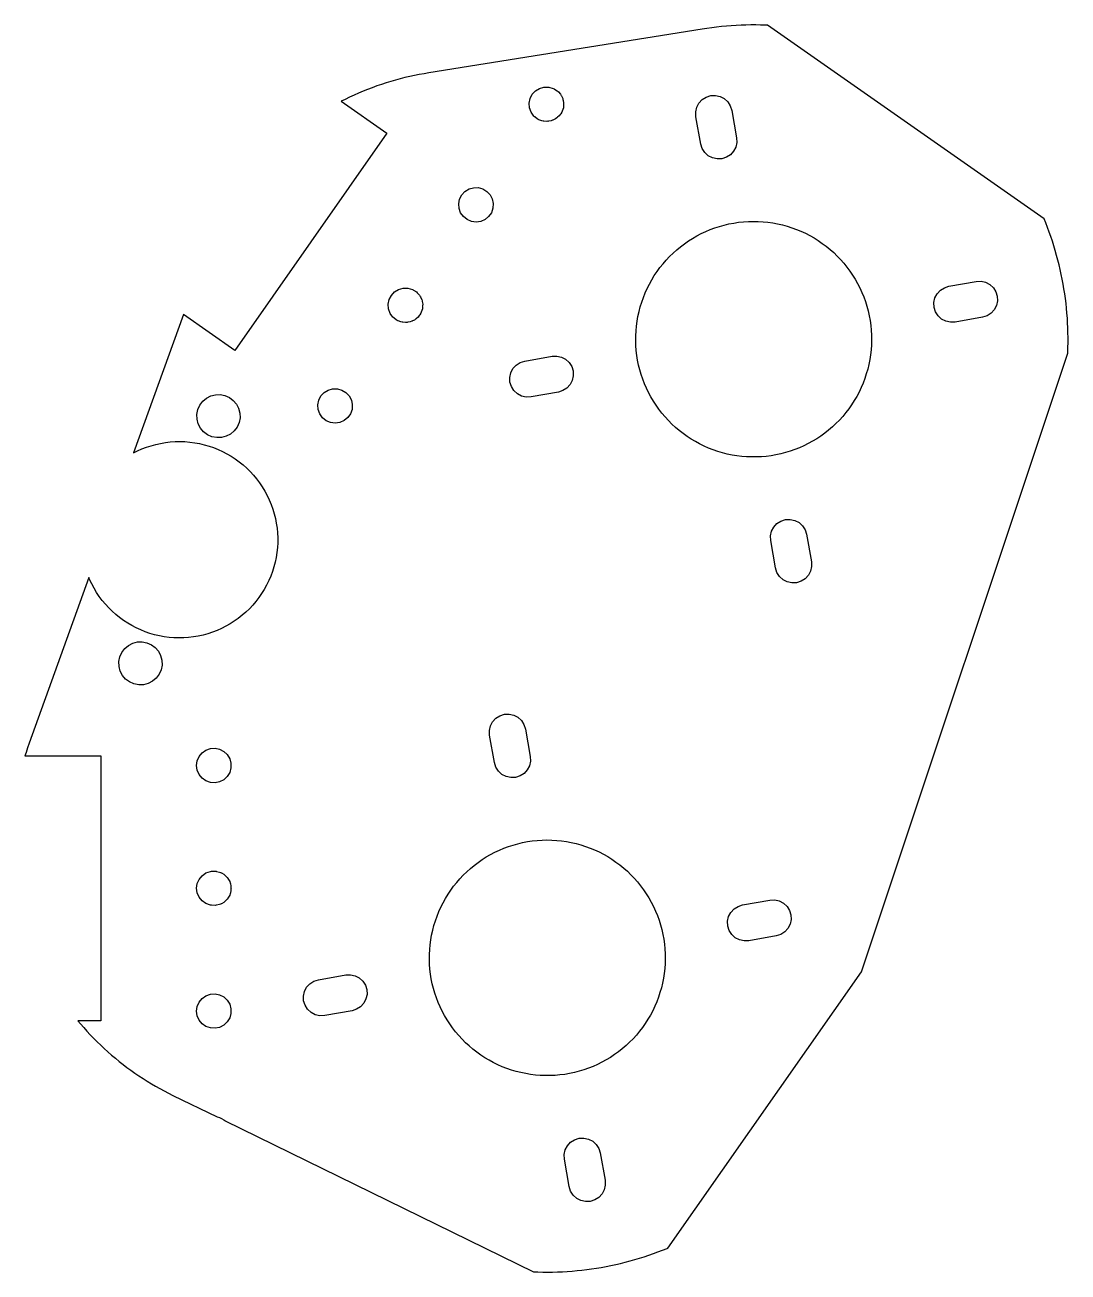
# Model space of a CAD drawing. Header units: metres. Extents: x -106 to 106, y -299 to -172.
# Drawn here: x 0.3 to 106.4, y -299.1 to -172.1 of the extents above; entities that cross this region are included whole.
import ezdxf

# ---------------------------------------------------------------- set-up
doc = ezdxf.new("R2010")
doc.units = ezdxf.units.M

msp = doc.modelspace()

# ---------------------------------------------------------------- linework, layer by layer
for p, q in [((69.1894, -172.512), (41.3969, -176.963)), ((69.6822, -172.434), (69.1894, -172.512)), ((70.1761, -172.364), (69.6822, -172.434)), ((70.6711, -172.301), (70.1761, -172.364)), ((71.167, -172.246), (70.6711, -172.301)), ((71.6636, -172.199), (71.167, -172.246)), ((72.161, -172.16), (71.6636, -172.199)), ((72.6589, -172.128), (72.161, -172.16)), ((73.1572, -172.104), (72.6589, -172.128)), ((73.6559, -172.088), (73.1572, -172.104)), ((74.1547, -172.08), (73.6559, -172.088)), ((74.6536, -172.079), (74.1547, -172.08)), ((75.1525, -172.087), (74.6536, -172.079)), ((75.6512, -172.102), (75.1525, -172.087)), ((75.8574, -172.111), (75.6512, -172.102)), ((103.994, -191.813), (75.8574, -172.111)), ((37.9821, -177.695), (37.5023, -177.833)), ((38.4642, -177.565), (37.9821, -177.695)), ((38.9484, -177.444), (38.4642, -177.565)), ((39.4347, -177.331), (38.9484, -177.444)), ((39.9228, -177.226), (39.4347, -177.331)), ((40.4126, -177.13), (39.9228, -177.226)), ((40.9041, -177.042), (40.4126, -177.13)), ((41.3969, -176.963), (40.9041, -177.042)), ((34.2203, -179.027), (33.764, -179.229)), ((34.68, -178.832), (34.2203, -179.027)), ((35.143, -178.645), (34.68, -178.832)), ((35.6091, -178.467), (35.143, -178.645)), ((36.0783, -178.296), (35.6091, -178.467)), ((36.5503, -178.133), (36.0783, -178.296)), ((37.025, -177.979), (36.5503, -178.133)), ((37.5023, -177.833), (37.025, -177.979)), ((51.9052, -179.145), (52.231, -178.793)), ((52.231, -178.793), (52.6396, -178.543)), ((52.6396, -178.543), (53.1007, -178.411)), ((53.1007, -178.411), (53.58, -178.41)), ((53.58, -178.41), (54.042, -178.537)), ((54.042, -178.537), (54.1297, -178.59)), ((54.1297, -178.59), (54.1365, -178.592)), ((54.1365, -178.592), (54.1549, -178.605)), ((54.1549, -178.605), (54.4525, -178.785)), ((54.4525, -178.785), (54.5323, -178.87)), ((54.5323, -178.87), (54.5445, -178.878)), ((54.5445, -178.878), (54.5679, -178.907)), ((54.5679, -178.907), (54.7809, -179.134)), ((32.8622, -179.657), (32.4747, -179.854)), ((32.4747, -179.854), (37.1156, -183.104)), ((33.3113, -179.439), (32.8622, -179.657)), ((33.764, -179.229), (33.3113, -179.439)), ((51.5906, -180.041), (51.6863, -179.571)), ((51.6251, -180.519), (51.5906, -180.041)), ((51.6863, -179.571), (51.9052, -179.145)), ((54.7809, -179.134), (54.8417, -179.25)), ((54.8417, -179.25), (54.8555, -179.267)), ((54.8555, -179.267), (54.8727, -179.309)), ((54.8727, -179.309), (55.0031, -179.558)), ((55.0031, -179.558), (55.0333, -179.701)), ((55.0333, -179.701), (55.0443, -179.728)), ((55.0443, -179.728), (55.0493, -179.777)), ((55.0493, -179.777), (55.1024, -180.027)), ((55.0865, -180.272), (55.0715, -180.506)), ((55.0956, -180.224), (55.0865, -180.272)), ((55.1024, -180.027), (55.0919, -180.189)), ((55.0919, -180.189), (55.0956, -180.224)), ((68.6484, -180.466), (68.8714, -180.038)), ((68.8714, -180.038), (69.1977, -179.681)), ((69.1977, -179.681), (69.605, -179.422)), ((69.605, -179.422), (70.0656, -179.277)), ((70.0656, -179.277), (70.548, -179.256)), ((70.548, -179.256), (71.0196, -179.36)), ((71.0196, -179.36), (71.4479, -179.583)), ((71.4479, -179.583), (71.804, -179.91)), ((71.804, -179.91), (72.0635, -180.317)), ((72.0635, -180.317), (72.2087, -180.777)), ((51.7873, -180.97), (51.6251, -180.519)), ((52.0652, -181.36), (51.7873, -180.97)), ((52.1449, -181.425), (52.0652, -181.36)), ((52.1494, -181.43), (52.1449, -181.425)), ((52.1678, -181.443), (52.1494, -181.43)), ((52.4382, -181.661), (52.1678, -181.443)), ((54.4047, -181.542), (54.2671, -181.654)), ((54.4396, -181.521), (54.4047, -181.542)), ((54.4725, -181.486), (54.4396, -181.521)), ((54.6377, -181.351), (54.4725, -181.486)), ((54.7497, -181.191), (54.6377, -181.351)), ((54.7804, -181.158), (54.7497, -181.191)), ((54.8007, -181.118), (54.7804, -181.158)), ((54.9127, -180.958), (54.8007, -181.118)), ((54.9834, -180.756), (54.9127, -180.958)), ((55.0052, -180.713), (54.9834, -180.756)), ((55.0125, -180.674), (55.0052, -180.713)), ((55.0715, -180.506), (55.0125, -180.674)), ((68.5439, -180.937), (68.6484, -180.466)), ((68.5649, -181.42), (68.5439, -180.937)), ((69.0561, -184.205), (68.5649, -181.42)), ((72.2087, -180.777), (72.6999, -183.563)), ((52.5452, -181.707), (52.4382, -181.661)), ((52.5574, -181.716), (52.5452, -181.707)), ((52.5929, -181.728), (52.5574, -181.716)), ((52.8785, -181.851), (52.5929, -181.728)), ((53.0084, -181.868), (52.8785, -181.851)), ((53.0294, -181.875), (53.0084, -181.868)), ((53.0749, -181.877), (53.0294, -181.875)), ((53.3536, -181.914), (53.0749, -181.877)), ((53.4982, -181.894), (53.3536, -181.914)), ((53.5271, -181.895), (53.4982, -181.894)), ((53.5748, -181.883), (53.5271, -181.895)), ((53.8282, -181.847), (53.5748, -181.883)), ((53.9762, -181.782), (53.8282, -181.847)), ((54.0102, -181.774), (53.9762, -181.782)), ((54.0531, -181.748), (54.0102, -181.774)), ((54.2671, -181.654), (54.0531, -181.748)), ((37.1156, -183.104), (21.6291, -205.221)), ((72.7209, -184.045), (72.6164, -184.517)), ((72.6999, -183.563), (72.7209, -184.045)), ((69.2013, -184.666), (69.0561, -184.205)), ((69.4608, -185.073), (69.2013, -184.666)), ((69.8168, -185.4), (69.4608, -185.073)), ((70.2452, -185.623), (69.8168, -185.4)), ((72.0671, -185.301), (71.6598, -185.561)), ((72.3934, -184.945), (72.0671, -185.301)), ((72.6164, -184.517), (72.3934, -184.945)), ((70.7167, -185.727), (70.2452, -185.623)), ((71.1992, -185.706), (70.7167, -185.727)), ((71.6598, -185.561), (71.1992, -185.706)), ((44.7355, -189.384), (45.0613, -189.033)), ((45.0613, -189.033), (45.4699, -188.782)), ((45.4699, -188.782), (45.931, -188.651)), ((45.931, -188.651), (46.4102, -188.649)), ((46.4102, -188.649), (46.8723, -188.777)), ((46.8723, -188.777), (47.2827, -189.024)), ((47.2827, -189.024), (47.6112, -189.373)), ((44.4209, -190.28), (44.5166, -189.81)), ((44.4554, -190.758), (44.4209, -190.28)), ((44.5166, -189.81), (44.7355, -189.384)), ((47.6112, -189.373), (47.8333, -189.798)), ((47.8333, -189.798), (47.9326, -190.267)), ((47.9326, -190.267), (47.9017, -190.745)), ((44.6176, -191.209), (44.4554, -190.758)), ((44.8955, -191.6), (44.6176, -191.209)), ((45.2685, -191.901), (44.8955, -191.6)), ((47.468, -191.59), (47.0974, -191.894)), ((47.743, -191.197), (47.468, -191.59)), ((47.9017, -190.745), (47.743, -191.197)), ((45.7088, -192.09), (45.2685, -191.901)), ((46.1839, -192.154), (45.7088, -192.09)), ((46.6585, -192.086), (46.1839, -192.154)), ((47.0974, -191.894), (46.6585, -192.086)), ((69.5567, -193.117), (70.0169, -192.923)), ((70.0169, -192.923), (70.4848, -192.749)), ((70.4848, -192.749), (70.9595, -192.594)), ((70.9595, -192.594), (71.4403, -192.459)), ((71.4403, -192.459), (71.9262, -192.345)), ((71.9262, -192.345), (72.4165, -192.25)), ((72.4165, -192.25), (72.9103, -192.176)), ((72.9103, -192.176), (73.4068, -192.123)), ((73.4068, -192.123), (73.905, -192.091)), ((73.905, -192.091), (74.4041, -192.079)), ((74.4041, -192.079), (74.9034, -192.088)), ((74.9034, -192.088), (75.4017, -192.117)), ((75.4017, -192.117), (75.8985, -192.168)), ((75.8985, -192.168), (76.3927, -192.239)), ((76.3927, -192.239), (76.8835, -192.33)), ((76.8835, -192.33), (77.3701, -192.442)), ((77.3701, -192.442), (77.8517, -192.574)), ((77.8517, -192.574), (78.3273, -192.726)), ((78.3273, -192.726), (78.7961, -192.898)), ((78.7961, -192.898), (79.2575, -193.089)), ((104.166, -192.234), (103.994, -191.813)), ((104.347, -192.699), (104.166, -192.234)), ((104.521, -193.167), (104.347, -192.699)), ((67.3977, -194.362), (67.8081, -194.077)), ((67.8081, -194.077), (68.2298, -193.81)), ((68.2298, -193.81), (68.6624, -193.56)), ((68.6624, -193.56), (69.1049, -193.329)), ((69.1049, -193.329), (69.5567, -193.117)), ((79.2575, -193.089), (79.7105, -193.299)), ((79.7105, -193.299), (80.1544, -193.527)), ((80.1544, -193.527), (80.5883, -193.774)), ((80.5883, -193.774), (81.0117, -194.039)), ((81.0117, -194.039), (81.4236, -194.321)), ((104.687, -193.637), (104.521, -193.167)), ((104.846, -194.11), (104.687, -193.637)), ((104.998, -194.585), (104.846, -194.11)), ((65.8852, -195.662), (66.2427, -195.314)), ((66.2427, -195.314), (66.6144, -194.98)), ((66.6144, -194.98), (66.9996, -194.663)), ((66.9996, -194.663), (67.3977, -194.362)), ((81.4236, -194.321), (81.8235, -194.62)), ((81.8235, -194.62), (82.2105, -194.935)), ((82.2105, -194.935), (82.5842, -195.267)), ((82.5842, -195.267), (82.9437, -195.613)), ((105.142, -195.063), (104.998, -194.585)), ((105.279, -195.542), (105.142, -195.063)), ((105.409, -196.024), (105.279, -195.542)), ((64.609, -197.196), (64.9038, -196.793)), ((64.9038, -196.793), (65.2151, -196.402)), ((65.2151, -196.402), (65.5424, -196.025)), ((65.5424, -196.025), (65.8852, -195.662)), ((82.9437, -195.613), (83.2885, -195.974)), ((83.2885, -195.974), (83.618, -196.349)), ((83.618, -196.349), (83.9315, -196.738)), ((83.9315, -196.738), (84.2287, -197.139)), ((105.53, -196.508), (105.409, -196.024)), ((105.645, -196.994), (105.53, -196.508)), ((63.8285, -198.473), (64.0709, -198.037)), ((64.0709, -198.037), (64.3312, -197.611)), ((64.3312, -197.611), (64.609, -197.196)), ((84.2287, -197.139), (84.5089, -197.552)), ((84.5089, -197.552), (84.7717, -197.977)), ((84.7717, -197.977), (85.0166, -198.412)), ((105.751, -197.481), (105.645, -196.994)), ((105.85, -197.97), (105.751, -197.481)), ((105.942, -198.461), (105.85, -197.97)), ((37.5658, -199.623), (37.8916, -199.272)), ((37.8916, -199.272), (38.3002, -199.021)), ((38.3002, -199.021), (38.7612, -198.89)), ((38.7612, -198.89), (39.2406, -198.888)), ((39.2406, -198.888), (39.7026, -199.016)), ((39.7026, -199.016), (39.7903, -199.069)), ((39.7903, -199.069), (39.797, -199.071)), ((39.797, -199.071), (39.8155, -199.084)), ((39.8155, -199.084), (40.113, -199.264)), ((40.113, -199.264), (40.1929, -199.348)), ((40.1929, -199.348), (40.2051, -199.357)), ((40.2051, -199.357), (40.2285, -199.386)), ((40.2285, -199.386), (40.4415, -199.613)), ((63.2131, -199.838), (63.3993, -199.375)), ((63.3993, -199.375), (63.6045, -198.919)), ((63.6045, -198.919), (63.8285, -198.473)), ((85.0166, -198.412), (85.2431, -198.857)), ((85.2431, -198.857), (85.451, -199.311)), ((85.451, -199.311), (85.6398, -199.773)), ((93.118, -199.457), (93.4442, -199.101)), ((93.4442, -199.101), (93.8515, -198.841)), ((93.8515, -198.841), (94.3121, -198.696)), ((94.3121, -198.696), (97.0976, -198.205)), ((97.0976, -198.205), (97.5801, -198.184)), ((97.5801, -198.184), (98.0516, -198.288)), ((98.0516, -198.288), (98.4799, -198.511)), ((98.4799, -198.511), (98.836, -198.838)), ((98.836, -198.838), (99.0955, -199.245)), ((99.0955, -199.245), (99.2407, -199.705)), ((106.026, -198.952), (105.942, -198.461)), ((106.102, -199.445), (106.026, -198.952)), ((37.2512, -200.52), (37.3469, -200.05)), ((37.2857, -200.998), (37.2512, -200.52)), ((37.3469, -200.05), (37.5658, -199.623)), ((40.4415, -199.613), (40.5022, -199.729)), ((40.5022, -199.729), (40.5161, -199.746)), ((40.5161, -199.746), (40.5333, -199.788)), ((40.5333, -199.788), (40.6636, -200.037)), ((40.6636, -200.037), (40.6939, -200.18)), ((40.6939, -200.18), (40.7048, -200.207)), ((40.7048, -200.207), (40.7099, -200.256)), ((40.7099, -200.256), (40.7629, -200.506)), ((40.7629, -200.506), (40.7525, -200.667)), ((62.8995, -200.786), (63.0464, -200.309)), ((63.0464, -200.309), (63.2131, -199.838)), ((85.6398, -199.773), (85.8092, -200.243)), ((85.8092, -200.243), (85.9589, -200.719)), ((92.7904, -200.357), (92.8949, -199.885)), ((92.8115, -200.839), (92.7904, -200.357)), ((92.8949, -199.885), (93.118, -199.457)), ((99.1573, -200.659), (98.9343, -201.088)), ((99.2618, -200.188), (99.1573, -200.659)), ((99.2407, -199.705), (99.2618, -200.188)), ((106.17, -199.94), (106.102, -199.445)), ((106.231, -200.435), (106.17, -199.94)), ((106.284, -200.931), (106.231, -200.435)), ((16.4023, -201.561), (11.3318, -215.658)), ((21.6291, -205.221), (16.4023, -201.561)), ((37.4479, -201.449), (37.2857, -200.998)), ((37.7258, -201.839), (37.4479, -201.449)), ((37.8055, -201.903), (37.7258, -201.839)), ((37.81, -201.909), (37.8055, -201.903)), ((37.8284, -201.922), (37.81, -201.909)), ((38.0988, -202.14), (37.8284, -201.922)), ((40.2983, -201.829), (40.1331, -201.965)), ((40.4103, -201.669), (40.2983, -201.829)), ((40.441, -201.637), (40.4103, -201.669)), ((40.4613, -201.597), (40.441, -201.637)), ((40.5733, -201.437), (40.4613, -201.597)), ((40.644, -201.235), (40.5733, -201.437)), ((40.6658, -201.192), (40.644, -201.235)), ((40.6731, -201.152), (40.6658, -201.192)), ((40.732, -200.985), (40.6731, -201.152)), ((40.7471, -200.751), (40.732, -200.985)), ((40.7561, -200.702), (40.7471, -200.751)), ((40.7525, -200.667), (40.7561, -200.702)), ((62.5793, -202.248), (62.6657, -201.756)), ((62.6657, -201.756), (62.7725, -201.269)), ((62.7725, -201.269), (62.8995, -200.786)), ((85.9589, -200.719), (86.0887, -201.201)), ((86.0887, -201.201), (86.1983, -201.688)), ((86.1983, -201.688), (86.2876, -202.18)), ((92.9567, -201.3), (92.8115, -200.839)), ((93.2162, -201.707), (92.9567, -201.3)), ((93.5723, -202.033), (93.2162, -201.707)), ((97.7401, -201.849), (94.9546, -202.34)), ((98.2007, -201.703), (97.7401, -201.849)), ((98.608, -201.444), (98.2007, -201.703)), ((98.9343, -201.088), (98.608, -201.444)), ((106.329, -201.428), (106.284, -200.931)), ((106.366, -201.925), (106.329, -201.428)), ((106.396, -202.423), (106.366, -201.925)), ((38.2058, -202.186), (38.0988, -202.14)), ((38.218, -202.195), (38.2058, -202.186)), ((38.2535, -202.207), (38.218, -202.195)), ((38.5391, -202.329), (38.2535, -202.207)), ((38.669, -202.347), (38.5391, -202.329)), ((38.69, -202.354), (38.669, -202.347)), ((38.7355, -202.356), (38.69, -202.354)), ((39.0142, -202.393), (38.7355, -202.356)), ((39.1588, -202.373), (39.0142, -202.393)), ((39.1877, -202.374), (39.1588, -202.373)), ((39.2354, -202.362), (39.1877, -202.374)), ((39.4888, -202.326), (39.2354, -202.362)), ((39.6368, -202.261), (39.4888, -202.326)), ((39.6708, -202.252), (39.6368, -202.261)), ((39.7137, -202.227), (39.6708, -202.252)), ((39.9277, -202.133), (39.7137, -202.227)), ((40.0653, -202.02), (39.9277, -202.133)), ((40.1002, -202), (40.0653, -202.02)), ((40.1331, -201.965), (40.1002, -202)), ((62.4681, -203.24), (62.5134, -202.743)), ((62.5134, -202.743), (62.5793, -202.248)), ((86.2876, -202.18), (86.3563, -202.674)), ((86.3563, -202.674), (86.4044, -203.171)), ((86.4044, -203.171), (86.4318, -203.67)), ((94.0006, -202.256), (93.5723, -202.033)), ((94.4721, -202.361), (94.0006, -202.256)), ((94.9546, -202.34), (94.4721, -202.361)), ((106.418, -202.922), (106.396, -202.423)), ((106.432, -203.42), (106.418, -202.922)), ((62.4399, -204.238), (62.4436, -203.739)), ((62.4569, -204.737), (62.4399, -204.238)), ((62.4436, -203.739), (62.4681, -203.24)), ((86.4385, -204.169), (86.4243, -204.668)), ((86.4318, -203.67), (86.4385, -204.169)), ((106.428, -204.917), (106.437, -204.418)), ((106.438, -203.919), (106.432, -203.42)), ((106.437, -204.418), (106.438, -203.919)), ((62.4947, -205.235), (62.4569, -204.737)), ((62.5531, -205.731), (62.4947, -205.235)), ((62.6321, -206.224), (62.5531, -205.731)), ((85.4068, -268.497), (106.407, -205.497)), ((86.3339, -205.662), (86.2577, -206.156)), ((86.3895, -205.166), (86.3339, -205.662)), ((86.4243, -204.668), (86.3895, -205.166)), ((106.407, -205.497), (106.411, -205.416)), ((106.411, -205.416), (106.428, -204.917)), ((49.9434, -207.07), (50.2696, -206.713)), ((50.2696, -206.713), (50.677, -206.454)), ((50.677, -206.454), (51.1375, -206.309)), ((51.1375, -206.309), (53.923, -205.818)), ((53.923, -205.818), (54.4055, -205.797)), ((54.4055, -205.797), (54.877, -205.901)), ((54.877, -205.901), (55.3054, -206.124)), ((55.3054, -206.124), (55.6614, -206.45)), ((55.6614, -206.45), (55.9209, -206.858)), ((55.9209, -206.858), (56.0661, -207.318)), ((62.7316, -206.713), (62.6321, -206.224)), ((62.8513, -207.198), (62.7316, -206.713)), ((86.1611, -206.645), (86.0442, -207.131)), ((86.2577, -206.156), (86.1611, -206.645)), ((49.6158, -207.969), (49.7204, -207.498)), ((49.6369, -208.452), (49.6158, -207.969)), ((49.7204, -207.498), (49.9434, -207.07)), ((55.9827, -208.272), (55.7597, -208.701)), ((56.0872, -207.801), (55.9827, -208.272)), ((56.0661, -207.318), (56.0872, -207.801)), ((62.9911, -207.677), (62.8513, -207.198)), ((63.1507, -208.15), (62.9911, -207.677)), ((63.3298, -208.616), (63.1507, -208.15)), ((85.7503, -208.085), (85.5738, -208.552)), ((85.9072, -207.611), (85.7503, -208.085)), ((86.0442, -207.131), (85.9072, -207.611)), ((30.3961, -209.863), (30.7219, -209.511)), ((30.7219, -209.511), (31.1305, -209.261)), ((31.1305, -209.261), (31.5915, -209.13)), ((31.5915, -209.13), (32.0708, -209.128)), ((32.0708, -209.128), (32.5329, -209.255)), ((32.5329, -209.255), (32.9433, -209.503)), ((32.9433, -209.503), (33.2718, -209.852)), ((49.7821, -208.913), (49.6369, -208.452)), ((50.0416, -209.32), (49.7821, -208.913)), ((50.3977, -209.646), (50.0416, -209.32)), ((54.5655, -209.461), (51.78, -209.953)), ((55.0261, -209.316), (54.5655, -209.461)), ((55.4334, -209.057), (55.0261, -209.316)), ((55.7597, -208.701), (55.4334, -209.057)), ((63.5282, -209.075), (63.3298, -208.616)), ((63.7455, -209.524), (63.5282, -209.075)), ((63.9812, -209.964), (63.7455, -209.524)), ((85.1634, -209.462), (84.9302, -209.904)), ((85.3781, -209.011), (85.1634, -209.462)), ((85.5738, -208.552), (85.3781, -209.011)), ((17.8711, -211.249), (18.071, -210.799)), ((18.071, -210.799), (18.366, -210.405)), ((18.366, -210.405), (18.7414, -210.086)), ((18.7414, -210.086), (19.1783, -209.858)), ((19.1783, -209.858), (19.655, -209.734)), ((19.655, -209.734), (20.1474, -209.718)), ((20.1474, -209.718), (20.6309, -209.813)), ((20.6309, -209.813), (21.0812, -210.013)), ((21.0812, -210.013), (21.4757, -210.308)), ((21.4757, -210.308), (21.7947, -210.683)), ((21.7947, -210.683), (22.0222, -211.12)), ((30.0815, -210.759), (30.1772, -210.289)), ((30.116, -211.237), (30.0815, -210.759)), ((30.1772, -210.289), (30.3961, -209.863)), ((33.2718, -209.852), (33.4939, -210.277)), ((33.4939, -210.277), (33.5932, -210.746)), ((33.5932, -210.746), (33.5623, -211.224)), ((50.826, -209.869), (50.3977, -209.646)), ((51.2976, -209.974), (50.826, -209.869)), ((51.78, -209.953), (51.2976, -209.974)), ((64.2351, -210.394), (63.9812, -209.964)), ((64.5067, -210.813), (64.2351, -210.394)), ((64.7954, -211.22), (64.5067, -210.813)), ((84.4097, -210.756), (84.1233, -211.165)), ((84.6788, -210.335), (84.4097, -210.756)), ((84.9302, -209.904), (84.6788, -210.335)), ((17.7765, -211.733), (17.8711, -211.249)), ((17.7919, -212.225), (17.7765, -211.733)), ((22.0222, -211.12), (22.1467, -211.597)), ((22.1621, -212.089), (22.0675, -212.572)), ((22.1467, -211.597), (22.1621, -212.089)), ((30.2782, -211.688), (30.116, -211.237)), ((30.5561, -212.079), (30.2782, -211.688)), ((30.929, -212.38), (30.5561, -212.079)), ((33.1286, -212.069), (32.758, -212.373)), ((33.4035, -211.676), (33.1286, -212.069)), ((33.5623, -211.224), (33.4035, -211.676)), ((65.1009, -211.615), (64.7954, -211.22)), ((65.4225, -211.997), (65.1009, -211.615)), ((65.7597, -212.366), (65.4225, -211.997)), ((83.5008, -211.945), (83.1657, -212.315)), ((83.8202, -211.561), (83.5008, -211.945)), ((84.1233, -211.165), (83.8202, -211.561)), ((17.9164, -212.702), (17.7919, -212.225)), ((18.1439, -213.139), (17.9164, -212.702)), ((18.4629, -213.514), (18.1439, -213.139)), ((21.8677, -213.023), (21.5727, -213.417)), ((22.0675, -212.572), (21.8677, -213.023)), ((31.3694, -212.569), (30.929, -212.38)), ((31.8445, -212.632), (31.3694, -212.569)), ((32.3191, -212.565), (31.8445, -212.632)), ((32.758, -212.373), (32.3191, -212.565)), ((66.1119, -212.719), (65.7597, -212.366)), ((66.4785, -213.058), (66.1119, -212.719)), ((66.859, -213.382), (66.4785, -213.058)), ((82.0723, -213.338), (81.6805, -213.647)), ((82.4509, -213.012), (82.0723, -213.338)), ((82.8155, -212.671), (82.4509, -213.012)), ((83.1657, -212.315), (82.8155, -212.671)), ((14.0797, -214.686), (14.5712, -214.603)), ((14.5712, -214.603), (15.0664, -214.544)), ((15.0664, -214.544), (15.5638, -214.51)), ((15.5638, -214.51), (16.0623, -214.5)), ((16.0623, -214.5), (16.5607, -214.516)), ((16.5607, -214.516), (17.0577, -214.556)), ((17.0577, -214.556), (17.552, -214.621)), ((17.552, -214.621), (18.0425, -214.711)), ((18.8575, -213.809), (18.4629, -213.514)), ((19.3078, -214.009), (18.8575, -213.809)), ((19.7912, -214.104), (19.3078, -214.009)), ((20.2836, -214.088), (19.7912, -214.104)), ((20.7603, -213.964), (20.2836, -214.088)), ((21.1973, -213.736), (20.7603, -213.964)), ((21.5727, -213.417), (21.1973, -213.736)), ((67.2525, -213.689), (66.859, -213.382)), ((67.6585, -213.98), (67.2525, -213.689)), ((68.0762, -214.253), (67.6585, -213.98)), ((68.505, -214.509), (68.0762, -214.253)), ((68.944, -214.747), (68.505, -214.509)), ((80.4328, -214.474), (79.9952, -214.715)), ((80.8601, -214.216), (80.4328, -214.474)), ((81.2762, -213.94), (80.8601, -214.216)), ((81.6805, -213.647), (81.2762, -213.94)), ((11.3318, -215.658), (11.7174, -215.463)), ((11.7174, -215.463), (12.1732, -215.261)), ((12.1732, -215.261), (12.6384, -215.082)), ((12.6384, -215.082), (13.1121, -214.926)), ((13.1121, -214.926), (13.5929, -214.794)), ((13.5929, -214.794), (14.0797, -214.686)), ((18.0425, -214.711), (18.5279, -214.825)), ((18.5279, -214.825), (19.007, -214.963)), ((19.007, -214.963), (19.4787, -215.125)), ((19.4787, -215.125), (19.9417, -215.31)), ((19.9417, -215.31), (20.3949, -215.518)), ((20.3949, -215.518), (20.8372, -215.748)), ((20.8372, -215.748), (21.2674, -216)), ((69.3925, -214.966), (68.944, -214.747)), ((69.8498, -215.167), (69.3925, -214.966)), ((70.315, -215.348), (69.8498, -215.167)), ((70.7874, -215.51), (70.315, -215.348)), ((71.2661, -215.652), (70.7874, -215.51)), ((71.7502, -215.774), (71.2661, -215.652)), ((72.239, -215.875), (71.7502, -215.774)), ((72.7317, -215.957), (72.239, -215.875)), ((76.7067, -215.862), (76.2146, -215.947)), ((77.195, -215.758), (76.7067, -215.862)), ((77.6784, -215.633), (77.195, -215.758)), ((78.1562, -215.488), (77.6784, -215.633)), ((78.6277, -215.324), (78.1562, -215.488)), ((79.0918, -215.14), (78.6277, -215.324)), ((79.5479, -214.937), (79.0918, -215.14)), ((79.9952, -214.715), (79.5479, -214.937)), ((21.2674, -216), (21.6846, -216.273)), ((21.6846, -216.273), (22.0876, -216.566)), ((22.0876, -216.566), (22.4755, -216.88)), ((22.4755, -216.88), (22.8473, -217.212)), ((73.2272, -216.017), (72.7317, -215.957)), ((73.7249, -216.057), (73.2272, -216.017)), ((74.2238, -216.077), (73.7249, -216.057)), ((74.7231, -216.075), (74.2238, -216.077)), ((75.2219, -216.053), (74.7231, -216.075)), ((75.7194, -216.01), (75.2219, -216.053)), ((76.2146, -215.947), (75.7194, -216.01)), ((22.8473, -217.212), (23.202, -217.562)), ((23.202, -217.562), (23.5389, -217.93)), ((23.5389, -217.93), (23.857, -218.314)), ((23.857, -218.314), (24.1556, -218.713)), ((24.1556, -218.713), (24.4339, -219.127)), ((24.4339, -219.127), (24.6912, -219.554)), ((24.6912, -219.554), (24.927, -219.993)), ((24.927, -219.993), (25.1405, -220.444)), ((25.1405, -220.444), (25.3313, -220.905)), ((25.3313, -220.905), (25.4989, -221.374)), ((25.4989, -221.374), (25.6429, -221.852)), ((25.6429, -221.852), (25.763, -222.336)), ((25.763, -222.336), (25.8587, -222.825)), ((25.8587, -222.825), (25.9299, -223.318)), ((25.9299, -223.318), (25.9765, -223.815)), ((76.2612, -223.641), (76.4842, -223.212)), ((76.4842, -223.212), (76.8105, -222.856)), ((76.8105, -222.856), (77.2178, -222.597)), ((77.2178, -222.597), (77.6784, -222.451)), ((77.6784, -222.451), (78.1609, -222.43)), ((78.1609, -222.43), (78.6324, -222.535)), ((78.6324, -222.535), (79.0608, -222.758)), ((79.0608, -222.758), (79.4168, -223.084)), ((79.4168, -223.084), (79.6763, -223.491)), ((79.6763, -223.491), (79.8215, -223.952)), ((25.9765, -223.815), (25.9982, -224.313)), ((25.9982, -224.313), (25.9951, -224.812)), ((76.1567, -224.112), (76.2612, -223.641)), ((76.1778, -224.594), (76.1567, -224.112)), ((76.6689, -227.38), (76.1778, -224.594)), ((79.8215, -223.952), (80.3127, -226.737)), ((25.9144, -225.805), (25.8371, -226.298)), ((25.9672, -225.309), (25.9144, -225.805)), ((25.9951, -224.812), (25.9672, -225.309)), ((25.6092, -227.268), (25.4592, -227.744)), ((25.7352, -226.786), (25.6092, -227.268)), ((25.8371, -226.298), (25.7352, -226.786)), ((80.3338, -227.22), (80.2292, -227.691)), ((80.3127, -226.737), (80.3338, -227.22)), ((6.7702, -228.34), (0.7018, -245.212)), ((6.8595, -228.556), (6.7702, -228.34)), ((7.073, -229.007), (6.8595, -228.556)), ((25.2858, -228.211), (25.0892, -228.67)), ((25.4592, -227.744), (25.2858, -228.211)), ((76.8141, -227.841), (76.6689, -227.38)), ((77.0736, -228.248), (76.8141, -227.841)), ((77.4297, -228.574), (77.0736, -228.248)), ((77.8581, -228.797), (77.4297, -228.574)), ((79.68, -228.476), (79.2727, -228.735)), ((80.0062, -228.12), (79.68, -228.476)), ((80.2292, -227.691), (80.0062, -228.12)), ((7.3087, -229.446), (7.073, -229.007)), ((7.5661, -229.873), (7.3087, -229.446)), ((24.6289, -229.554), (24.3663, -229.978)), ((24.8701, -229.117), (24.6289, -229.554)), ((25.0892, -228.67), (24.8701, -229.117)), ((78.3296, -228.902), (77.8581, -228.797)), ((78.8121, -228.881), (78.3296, -228.902)), ((79.2727, -228.735), (78.8121, -228.881)), ((7.8444, -230.287), (7.5661, -229.873)), ((8.143, -230.686), (7.8444, -230.287)), ((8.4611, -231.07), (8.143, -230.686)), ((8.7979, -231.438), (8.4611, -231.07)), ((23.7793, -230.784), (23.4564, -231.163)), ((24.0828, -230.388), (23.7793, -230.784)), ((24.3663, -229.978), (24.0828, -230.388)), ((9.1527, -231.788), (8.7979, -231.438)), ((9.5245, -232.12), (9.1527, -231.788)), ((9.9124, -232.434), (9.5245, -232.12)), ((22.38, -232.2), (21.9882, -232.509)), ((22.7559, -231.873), (22.38, -232.2)), ((23.115, -231.527), (22.7559, -231.873)), ((23.4564, -231.163), (23.115, -231.527)), ((10.3154, -232.727), (9.9124, -232.434)), ((10.7326, -233), (10.3154, -232.727)), ((11.1628, -233.252), (10.7326, -233)), ((11.6051, -233.482), (11.1628, -233.252)), ((12.0583, -233.69), (11.6051, -233.482)), ((20.2826, -233.537), (19.8268, -233.739)), ((20.7277, -233.312), (20.2826, -233.537)), ((21.1611, -233.065), (20.7277, -233.312)), ((21.5816, -232.797), (21.1611, -233.065)), ((21.9882, -232.509), (21.5816, -232.797)), ((11.2397, -235.036), (11.7164, -234.912)), ((11.7164, -234.912), (12.2088, -234.896)), ((12.5213, -233.875), (12.0583, -233.69)), ((12.2088, -234.896), (12.6922, -234.991)), ((12.9929, -234.037), (12.5213, -233.875)), ((13.4721, -234.175), (12.9929, -234.037)), ((13.9575, -234.289), (13.4721, -234.175)), ((14.448, -234.379), (13.9575, -234.289)), ((14.9423, -234.444), (14.448, -234.379)), ((15.4393, -234.484), (14.9423, -234.444)), ((15.9377, -234.5), (15.4393, -234.484)), ((16.4362, -234.49), (15.9377, -234.5)), ((16.9336, -234.456), (16.4362, -234.49)), ((17.4288, -234.397), (16.9336, -234.456)), ((17.9203, -234.314), (17.4288, -234.397)), ((18.4071, -234.206), (17.9203, -234.314)), ((18.8879, -234.074), (18.4071, -234.206)), ((19.3616, -233.918), (18.8879, -234.074)), ((19.8268, -233.739), (19.3616, -233.918)), ((9.9325, -236.428), (10.1323, -235.977)), ((10.1323, -235.977), (10.4273, -235.583)), ((10.4273, -235.583), (10.8027, -235.264)), ((10.8027, -235.264), (11.2397, -235.036)), ((12.6922, -234.991), (13.1425, -235.191)), ((13.1425, -235.191), (13.5371, -235.486)), ((13.5371, -235.486), (13.8561, -235.861)), ((13.8561, -235.861), (14.0836, -236.298)), ((9.8379, -236.911), (9.9325, -236.428)), ((9.8532, -237.403), (9.8379, -236.911)), ((9.9778, -237.88), (9.8532, -237.403)), ((14.0836, -236.298), (14.2081, -236.775)), ((14.2234, -237.267), (14.1289, -237.751)), ((14.2081, -236.775), (14.2234, -237.267)), ((10.2053, -238.317), (9.9778, -237.88)), ((10.5243, -238.692), (10.2053, -238.317)), ((10.9188, -238.987), (10.5243, -238.692)), ((13.634, -238.595), (13.2586, -238.914)), ((13.929, -238.201), (13.634, -238.595)), ((14.1289, -237.751), (13.929, -238.201)), ((11.3691, -239.187), (10.9188, -238.987)), ((11.8526, -239.282), (11.3691, -239.187)), ((12.345, -239.266), (11.8526, -239.282)), ((12.8216, -239.142), (12.345, -239.266)), ((13.2586, -238.914), (12.8216, -239.142)), ((48.1977, -242.681), (48.605, -242.422)), ((48.605, -242.422), (49.0656, -242.277)), ((49.0656, -242.277), (49.548, -242.256)), ((49.548, -242.256), (50.0195, -242.36)), ((50.0195, -242.36), (50.4479, -242.583)), ((47.5439, -243.937), (47.6484, -243.466)), ((47.6484, -243.466), (47.8714, -243.038)), ((47.8714, -243.038), (48.1977, -242.681)), ((50.4479, -242.583), (50.804, -242.91)), ((50.804, -242.91), (51.0635, -243.317)), ((51.0635, -243.317), (51.2087, -243.777)), ((51.2087, -243.777), (51.6999, -246.563)), ((47.5649, -244.42), (47.5439, -243.937)), ((48.0561, -247.205), (47.5649, -244.42)), ((0.381, -246.157), (0.2746, -246.5)), ((0.5374, -245.683), (0.381, -246.157)), ((0.7018, -245.212), (0.5374, -245.683)), ((17.9962, -246.586), (18.2987, -246.214)), ((18.2987, -246.214), (18.6903, -245.937)), ((18.6903, -245.937), (19.1419, -245.777)), ((19.1419, -245.777), (19.6201, -245.744)), ((19.6201, -245.744), (20.0894, -245.842)), ((20.0894, -245.842), (20.515, -246.062)), ((20.515, -246.062), (20.8652, -246.389)), ((0.2746, -246.5), (8, -246.5)), ((8, -246.5), (8, -273.5)), ((17.74, -247.5), (17.8053, -247.025)), ((17.8053, -247.975), (17.74, -247.5)), ((17.8053, -247.025), (17.9962, -246.586)), ((20.8652, -246.389), (21.1143, -246.799)), ((21.1143, -246.799), (21.2436, -247.26)), ((21.2436, -247.26), (21.2436, -247.74)), ((48.2013, -247.666), (48.0561, -247.205)), ((51.6164, -247.517), (51.3934, -247.945)), ((51.7209, -247.045), (51.6164, -247.517)), ((51.6999, -246.563), (51.7209, -247.045)), ((17.9962, -248.414), (17.8053, -247.975)), ((18.2987, -248.786), (17.9962, -248.414)), ((18.6903, -249.063), (18.2987, -248.786)), ((20.8652, -248.611), (20.515, -248.938)), ((21.1143, -248.201), (20.8652, -248.611)), ((21.2436, -247.74), (21.1143, -248.201)), ((48.4608, -248.073), (48.2013, -247.666)), ((48.8168, -248.4), (48.4608, -248.073)), ((49.2452, -248.623), (48.8168, -248.4)), ((49.7167, -248.727), (49.2452, -248.623)), ((50.1992, -248.706), (49.7167, -248.727)), ((50.6598, -248.561), (50.1992, -248.706)), ((51.0671, -248.301), (50.6598, -248.561)), ((51.3934, -247.945), (51.0671, -248.301)), ((19.1419, -249.223), (18.6903, -249.063)), ((19.6201, -249.256), (19.1419, -249.223)), ((20.0894, -249.158), (19.6201, -249.256)), ((20.515, -248.938), (20.0894, -249.158)), ((50.9262, -255.345), (51.4165, -255.25)), ((51.4165, -255.25), (51.9103, -255.176)), ((51.9103, -255.176), (52.4068, -255.123)), ((52.4068, -255.123), (52.905, -255.091)), ((52.905, -255.091), (53.4041, -255.079)), ((53.4041, -255.079), (53.9034, -255.088)), ((53.9034, -255.088), (54.4017, -255.117)), ((54.4017, -255.117), (54.8985, -255.168)), ((54.8985, -255.168), (55.3927, -255.239)), ((55.3927, -255.239), (55.8835, -255.33)), ((47.6624, -256.56), (48.1049, -256.329)), ((48.1049, -256.329), (48.5567, -256.117)), ((48.5567, -256.117), (49.0169, -255.923)), ((49.0169, -255.923), (49.4848, -255.749)), ((49.4848, -255.749), (49.9595, -255.594)), ((49.9595, -255.594), (50.4403, -255.459)), ((50.4403, -255.459), (50.9262, -255.345)), ((55.8835, -255.33), (56.3701, -255.442)), ((56.3701, -255.442), (56.8517, -255.574)), ((56.8517, -255.574), (57.3273, -255.726)), ((57.3273, -255.726), (57.7961, -255.898)), ((57.7961, -255.898), (58.2575, -256.089)), ((58.2575, -256.089), (58.7105, -256.299)), ((58.7105, -256.299), (59.1544, -256.527)), ((59.1544, -256.527), (59.5883, -256.774)), ((45.6144, -257.98), (45.9996, -257.663)), ((45.9996, -257.663), (46.3977, -257.362)), ((46.3977, -257.362), (46.8081, -257.077)), ((46.8081, -257.077), (47.2298, -256.81)), ((47.2298, -256.81), (47.6624, -256.56)), ((59.5883, -256.774), (60.0117, -257.039)), ((60.0117, -257.039), (60.4236, -257.321)), ((60.4236, -257.321), (60.8235, -257.62)), ((60.8235, -257.62), (61.2105, -257.935)), ((17.9962, -259.086), (18.2987, -258.714)), ((18.2987, -258.714), (18.6903, -258.437)), ((18.6903, -258.437), (19.1419, -258.277)), ((19.1419, -258.277), (19.2441, -258.27)), ((19.2441, -258.27), (19.2509, -258.268)), ((19.2509, -258.268), (19.2735, -258.268)), ((19.2735, -258.268), (19.6201, -258.244)), ((19.6201, -258.244), (19.7342, -258.268)), ((19.7342, -258.268), (19.749, -258.268)), ((19.749, -258.268), (19.785, -258.278)), ((19.785, -258.278), (20.0894, -258.342)), ((20.0894, -258.342), (20.2057, -258.402)), ((20.2057, -258.402), (20.227, -258.408)), ((20.227, -258.408), (20.2653, -258.433)), ((20.2653, -258.433), (20.515, -258.562)), ((20.515, -258.562), (20.6217, -258.662)), ((20.6217, -258.662), (20.646, -258.677)), ((20.646, -258.677), (20.6782, -258.715)), ((20.6782, -258.715), (20.8652, -258.889)), ((20.8652, -258.889), (20.9492, -259.027)), ((20.9492, -259.027), (20.9722, -259.054)), ((20.9722, -259.054), (20.9928, -259.099)), ((44.2151, -259.402), (44.5424, -259.025)), ((44.5424, -259.025), (44.8852, -258.662)), ((44.8852, -258.662), (45.2427, -258.314)), ((45.2427, -258.314), (45.6144, -257.98)), ((61.2105, -257.935), (61.5842, -258.267)), ((61.5842, -258.267), (61.9437, -258.613)), ((61.9437, -258.613), (62.2885, -258.974)), ((62.2885, -258.974), (62.618, -259.349)), ((17.74, -260), (17.8053, -259.525)), ((17.8053, -260.475), (17.74, -260)), ((17.8053, -259.525), (17.9962, -259.086)), ((20.9928, -259.099), (21.1143, -259.299)), ((21.1143, -259.299), (21.1623, -259.47)), ((21.1623, -259.47), (21.1791, -259.507)), ((21.1791, -259.507), (21.186, -259.555)), ((21.186, -259.555), (21.2436, -259.76)), ((21.2436, -260.24), (21.186, -260.445)), ((21.2436, -259.76), (21.2436, -259.956)), ((21.2436, -259.956), (21.25, -260)), ((21.25, -260), (21.2436, -260.044)), ((21.2436, -260.044), (21.2436, -260.24)), ((43.3312, -260.611), (43.609, -260.196)), ((43.609, -260.196), (43.9038, -259.793)), ((43.9038, -259.793), (44.2151, -259.402)), ((62.618, -259.349), (62.9315, -259.738)), ((62.9315, -259.738), (63.2287, -260.139)), ((63.2287, -260.139), (63.5089, -260.552)), ((17.9962, -260.914), (17.8053, -260.475)), ((18.2987, -261.286), (17.9962, -260.914)), ((18.6903, -261.563), (18.2987, -261.286)), ((19.1419, -261.723), (18.6903, -261.563)), ((20.2057, -261.598), (20.0894, -261.658)), ((20.227, -261.592), (20.2057, -261.598)), ((20.2653, -261.567), (20.227, -261.592)), ((20.515, -261.438), (20.2653, -261.567)), ((20.6217, -261.338), (20.515, -261.438)), ((20.646, -261.323), (20.6217, -261.338)), ((20.6782, -261.285), (20.646, -261.323)), ((20.8652, -261.111), (20.6782, -261.285)), ((20.9492, -260.973), (20.8652, -261.111)), ((20.9722, -260.946), (20.9492, -260.973)), ((20.9928, -260.901), (20.9722, -260.946)), ((21.1143, -260.701), (20.9928, -260.901)), ((21.1623, -260.53), (21.1143, -260.701)), ((21.1791, -260.493), (21.1623, -260.53)), ((21.186, -260.445), (21.1791, -260.493)), ((42.6045, -261.919), (42.8285, -261.473)), ((42.8285, -261.473), (43.0709, -261.037)), ((43.0709, -261.037), (43.3312, -260.611)), ((63.5089, -260.552), (63.7717, -260.977)), ((63.7717, -260.977), (64.0166, -261.412)), ((64.0166, -261.412), (64.2431, -261.857)), ((73.3121, -261.696), (76.0976, -261.205)), ((76.0976, -261.205), (76.5801, -261.184)), ((76.5801, -261.184), (77.0516, -261.288)), ((77.0516, -261.288), (77.4799, -261.511)), ((77.4799, -261.511), (77.836, -261.838)), ((19.2441, -261.73), (19.1419, -261.723)), ((19.2509, -261.732), (19.2441, -261.73)), ((19.2735, -261.732), (19.2509, -261.732)), ((19.6201, -261.756), (19.2735, -261.732)), ((19.7342, -261.732), (19.6201, -261.756)), ((19.749, -261.732), (19.7342, -261.732)), ((19.785, -261.722), (19.749, -261.732)), ((20.0894, -261.658), (19.785, -261.722)), ((42.0464, -263.309), (42.2131, -262.838)), ((42.2131, -262.838), (42.3993, -262.375)), ((42.3993, -262.375), (42.6045, -261.919)), ((64.2431, -261.857), (64.451, -262.311)), ((64.451, -262.311), (64.6398, -262.773)), ((64.6398, -262.773), (64.8092, -263.243)), ((71.7904, -263.357), (71.8949, -262.885)), ((71.8949, -262.885), (72.118, -262.457)), ((72.118, -262.457), (72.4442, -262.101)), ((72.4442, -262.101), (72.8515, -261.841)), ((72.8515, -261.841), (73.3121, -261.696)), ((77.836, -261.838), (78.0955, -262.245)), ((78.0955, -262.245), (78.2407, -262.705)), ((78.2407, -262.705), (78.2618, -263.188)), ((41.7725, -264.269), (41.8995, -263.786)), ((41.8995, -263.786), (42.0464, -263.309)), ((64.8092, -263.243), (64.9589, -263.719)), ((64.9589, -263.719), (65.0887, -264.201)), ((71.8115, -263.839), (71.7904, -263.357)), ((71.9567, -264.3), (71.8115, -263.839)), ((77.9343, -264.088), (77.608, -264.444)), ((78.1573, -263.659), (77.9343, -264.088)), ((78.2618, -263.188), (78.1573, -263.659)), ((41.5134, -265.743), (41.5793, -265.248)), ((41.5793, -265.248), (41.6657, -264.756)), ((41.6657, -264.756), (41.7725, -264.269)), ((65.0887, -264.201), (65.1983, -264.688)), ((65.1983, -264.688), (65.2876, -265.18)), ((65.2876, -265.18), (65.3563, -265.674)), ((72.2162, -264.707), (71.9567, -264.3)), ((72.5723, -265.033), (72.2162, -264.707)), ((73.0006, -265.256), (72.5723, -265.033)), ((73.4721, -265.361), (73.0006, -265.256)), ((73.9546, -265.34), (73.4721, -265.361)), ((76.7401, -264.849), (73.9546, -265.34)), ((77.2007, -264.703), (76.7401, -264.849)), ((77.608, -264.444), (77.2007, -264.703)), ((41.4436, -266.739), (41.4681, -266.24)), ((41.4681, -266.24), (41.5134, -265.743)), ((65.3563, -265.674), (65.4044, -266.171)), ((65.4044, -266.171), (65.4318, -266.67)), ((65.4318, -266.67), (65.4385, -267.169)), ((41.4399, -267.238), (41.4436, -266.739)), ((41.4569, -267.737), (41.4399, -267.238)), ((41.4947, -268.235), (41.4569, -267.737)), ((65.4243, -267.668), (65.3895, -268.166)), ((65.4385, -267.169), (65.4243, -267.668)), ((30.1375, -269.309), (32.923, -268.818)), ((32.923, -268.818), (33.4055, -268.797)), ((33.4055, -268.797), (33.877, -268.901)), ((33.877, -268.901), (34.3054, -269.124)), ((34.3054, -269.124), (34.6614, -269.45)), ((41.5531, -268.731), (41.4947, -268.235)), ((41.6321, -269.224), (41.5531, -268.731)), ((41.7316, -269.713), (41.6321, -269.224)), ((65.2577, -269.156), (65.1611, -269.645)), ((65.3339, -268.662), (65.2577, -269.156)), ((65.3895, -268.166), (65.3339, -268.662)), ((65.705, -296.634), (85.4068, -268.497)), ((28.6158, -270.969), (28.7204, -270.498)), ((28.7204, -270.498), (28.9434, -270.07)), ((28.9434, -270.07), (29.2696, -269.714)), ((29.2696, -269.714), (29.677, -269.454)), ((29.677, -269.454), (30.1375, -269.309)), ((34.6614, -269.45), (34.9209, -269.858)), ((34.9209, -269.858), (35.0661, -270.318)), ((35.0661, -270.318), (35.0872, -270.801)), ((41.8513, -270.198), (41.7316, -269.713)), ((41.9911, -270.677), (41.8513, -270.198)), ((65.0442, -270.131), (64.9072, -270.611)), ((65.1611, -269.645), (65.0442, -270.131)), ((17.8053, -272.025), (17.9962, -271.586)), ((17.9962, -271.586), (18.2987, -271.214)), ((18.2987, -271.214), (18.6903, -270.937)), ((18.6903, -270.937), (19.1419, -270.777)), ((19.1419, -270.777), (19.6201, -270.744)), ((19.6201, -270.744), (20.0894, -270.842)), ((20.0894, -270.842), (20.515, -271.062)), ((20.515, -271.062), (20.8652, -271.389)), ((20.8652, -271.389), (21.1143, -271.799)), ((28.6369, -271.452), (28.6158, -270.969)), ((28.7821, -271.913), (28.6369, -271.452)), ((34.7597, -271.701), (34.4334, -272.057)), ((34.9827, -271.272), (34.7597, -271.701)), ((35.0872, -270.801), (34.9827, -271.272)), ((42.1507, -271.15), (41.9911, -270.677)), ((42.3298, -271.616), (42.1507, -271.15)), ((42.5282, -272.075), (42.3298, -271.616)), ((64.5738, -271.552), (64.3781, -272.011)), ((64.7503, -271.085), (64.5738, -271.552)), ((64.9072, -270.611), (64.7503, -271.085)), ((17.74, -272.5), (17.8053, -272.025)), ((17.8053, -272.975), (17.74, -272.5)), ((17.9962, -273.414), (17.8053, -272.975)), ((21.1143, -271.799), (21.2436, -272.26)), ((21.2436, -272.74), (21.1143, -273.201)), ((21.2436, -272.26), (21.2436, -272.74)), ((29.0416, -272.32), (28.7821, -271.913)), ((29.3977, -272.646), (29.0416, -272.32)), ((29.826, -272.869), (29.3977, -272.646)), ((30.2976, -272.974), (29.826, -272.869)), ((30.78, -272.953), (30.2976, -272.974)), ((33.5655, -272.461), (30.78, -272.953)), ((34.0261, -272.316), (33.5655, -272.461)), ((34.4334, -272.057), (34.0261, -272.316)), ((42.7455, -272.524), (42.5282, -272.075)), ((42.9812, -272.964), (42.7455, -272.524)), ((43.2351, -273.394), (42.9812, -272.964)), ((63.9302, -272.904), (63.6788, -273.335)), ((64.1634, -272.462), (63.9302, -272.904)), ((64.3781, -272.011), (64.1634, -272.462)), ((8, -273.5), (5.6681, -273.5)), ((5.6681, -273.5), (5.928, -273.81)), ((5.928, -273.81), (6.255, -274.187)), ((6.255, -274.187), (6.5885, -274.559)), ((18.2987, -273.786), (17.9962, -273.414)), ((18.6903, -274.063), (18.2987, -273.786)), ((19.1419, -274.223), (18.6903, -274.063)), ((19.6201, -274.256), (19.1419, -274.223)), ((20.0894, -274.158), (19.6201, -274.256)), ((20.515, -273.938), (20.0894, -274.158)), ((20.8652, -273.611), (20.515, -273.938)), ((21.1143, -273.201), (20.8652, -273.611)), ((43.5067, -273.813), (43.2351, -273.394)), ((43.7954, -274.22), (43.5067, -273.813)), ((44.1009, -274.615), (43.7954, -274.22)), ((63.1233, -274.165), (62.8202, -274.561)), ((63.4097, -273.756), (63.1233, -274.165)), ((63.6788, -273.335), (63.4097, -273.756)), ((6.5885, -274.559), (6.9284, -274.925)), ((6.9284, -274.925), (7.2745, -275.284)), ((7.2745, -275.284), (7.6267, -275.638)), ((44.4225, -274.997), (44.1009, -274.615)), ((44.7597, -275.366), (44.4225, -274.997)), ((45.1119, -275.719), (44.7597, -275.366)), ((62.1657, -275.315), (61.8155, -275.671)), ((62.5008, -274.945), (62.1657, -275.315)), ((62.8202, -274.561), (62.5008, -274.945)), ((7.6267, -275.638), (7.985, -275.986)), ((7.985, -275.986), (8.3492, -276.327)), ((8.3492, -276.327), (8.7192, -276.662)), ((8.7192, -276.662), (9.0949, -276.991)), ((45.4785, -276.058), (45.1119, -275.719)), ((45.859, -276.382), (45.4785, -276.058)), ((46.2525, -276.689), (45.859, -276.382)), ((46.6585, -276.98), (46.2525, -276.689)), ((60.6805, -276.647), (60.2762, -276.94)), ((61.0723, -276.338), (60.6805, -276.647)), ((61.4508, -276.012), (61.0723, -276.338)), ((61.8155, -275.671), (61.4508, -276.012)), ((9.0949, -276.991), (9.4763, -277.313)), ((9.4763, -277.313), (9.8631, -277.629)), ((9.8631, -277.629), (10.2553, -277.937)), ((10.2553, -277.937), (10.6527, -278.239)), ((47.0762, -277.253), (46.6585, -276.98)), ((47.505, -277.509), (47.0762, -277.253)), ((47.944, -277.747), (47.505, -277.509)), ((48.3925, -277.966), (47.944, -277.747)), ((48.8498, -278.167), (48.3925, -277.966)), ((58.5479, -277.937), (58.0918, -278.14)), ((58.9952, -277.715), (58.5479, -277.937)), ((59.4328, -277.474), (58.9952, -277.715)), ((59.8601, -277.216), (59.4328, -277.474)), ((60.2762, -276.94), (59.8601, -277.216)), ((10.6527, -278.239), (11.0553, -278.535)), ((11.0553, -278.535), (11.463, -278.823)), ((11.463, -278.823), (11.8755, -279.104)), ((11.8755, -279.104), (12.2928, -279.378)), ((12.2928, -279.378), (12.7147, -279.645)), ((49.315, -278.348), (48.8498, -278.167)), ((49.7874, -278.51), (49.315, -278.348)), ((50.2661, -278.652), (49.7874, -278.51)), ((50.7502, -278.774), (50.2661, -278.652)), ((51.239, -278.875), (50.7502, -278.774)), ((51.7317, -278.957), (51.239, -278.875)), ((52.2272, -279.017), (51.7317, -278.957)), ((52.7249, -279.057), (52.2272, -279.017)), ((53.2238, -279.077), (52.7249, -279.057)), ((53.7231, -279.075), (53.2238, -279.077)), ((54.2219, -279.053), (53.7231, -279.075)), ((54.7194, -279.01), (54.2219, -279.053)), ((55.2146, -278.947), (54.7194, -279.01)), ((55.7067, -278.862), (55.2146, -278.947)), ((56.195, -278.758), (55.7067, -278.862)), ((56.6784, -278.633), (56.195, -278.758)), ((57.1562, -278.488), (56.6784, -278.633)), ((57.6277, -278.324), (57.1562, -278.488)), ((58.0918, -278.14), (57.6277, -278.324)), ((12.7147, -279.645), (13.1412, -279.904)), ((13.1412, -279.904), (13.5721, -280.156)), ((13.5721, -280.156), (14.0073, -280.401)), ((14.0073, -280.401), (14.4466, -280.638)), ((14.4466, -280.638), (14.8899, -280.867)), ((14.8899, -280.867), (15.3371, -281.089)), ((15.3371, -281.089), (19.8267, -283.287)), ((19.8267, -283.287), (20.0894, -283.342)), ((20.0894, -283.342), (20.2057, -283.402)), ((20.2057, -283.402), (20.227, -283.408)), ((20.227, -283.408), (20.2653, -283.433)), ((20.2653, -283.433), (20.515, -283.562)), ((20.515, -283.562), (20.6217, -283.662)), ((20.6217, -283.662), (20.646, -283.677)), ((20.646, -283.677), (20.6621, -283.696)), ((20.6621, -283.696), (52.0212, -299.047)), ((55.8105, -285.856), (56.2178, -285.597)), ((56.2178, -285.597), (56.6784, -285.451)), ((56.6784, -285.451), (57.1609, -285.43)), ((57.1609, -285.43), (57.6324, -285.535)), ((57.6324, -285.535), (58.0608, -285.758)), ((55.1567, -287.112), (55.2612, -286.641)), ((55.2612, -286.641), (55.4842, -286.212)), ((55.4842, -286.212), (55.8105, -285.856)), ((58.0608, -285.758), (58.4168, -286.084)), ((58.4168, -286.084), (58.6763, -286.491)), ((58.6763, -286.491), (58.8215, -286.952)), ((58.8215, -286.952), (59.3127, -289.737)), ((55.1778, -287.594), (55.1567, -287.112)), ((55.6689, -290.38), (55.1778, -287.594)), ((55.8141, -290.841), (55.6689, -290.38)), ((59.2292, -290.691), (59.0062, -291.12)), ((59.3338, -290.22), (59.2292, -290.691)), ((59.3127, -289.737), (59.3338, -290.22)), ((56.0736, -291.248), (55.8141, -290.841)), ((56.4297, -291.574), (56.0736, -291.248)), ((56.8581, -291.797), (56.4297, -291.574)), ((57.3296, -291.902), (56.8581, -291.797)), ((57.8121, -291.881), (57.3296, -291.902)), ((58.2727, -291.735), (57.8121, -291.881)), ((58.68, -291.476), (58.2727, -291.735)), ((59.0062, -291.12), (58.68, -291.476)), ((64.2336, -297.203), (64.7019, -297.031)), ((64.7019, -297.031), (65.1675, -296.852)), ((65.1675, -296.852), (65.6302, -296.665)), ((65.6302, -296.665), (65.705, -296.634)), ((59.4249, -298.514), (59.9143, -298.417)), ((59.9143, -298.417), (60.4021, -298.312)), ((60.4021, -298.312), (60.8882, -298.2)), ((60.8882, -298.2), (61.3725, -298.08)), ((61.3725, -298.08), (61.8548, -297.952)), ((61.8548, -297.952), (62.3351, -297.817)), ((62.3351, -297.817), (62.8133, -297.675)), ((62.8133, -297.675), (63.2891, -297.525)), ((63.2891, -297.525), (63.7626, -297.368)), ((63.7626, -297.368), (64.2336, -297.203)), ((52.0212, -299.047), (52.4758, -299.064)), ((52.4758, -299.064), (52.9746, -299.075)), ((52.9746, -299.075), (53.4735, -299.079)), ((53.4735, -299.079), (53.9724, -299.074)), ((53.9724, -299.074), (54.4711, -299.062)), ((54.4711, -299.062), (54.9696, -299.042)), ((54.9696, -299.042), (55.4677, -299.014)), ((55.4677, -299.014), (55.9654, -298.979)), ((55.9654, -298.979), (56.4624, -298.936)), ((56.4624, -298.936), (56.9587, -298.884)), ((56.9587, -298.884), (57.4541, -298.826)), ((57.4541, -298.826), (57.9486, -298.759)), ((57.9486, -298.759), (58.442, -298.685)), ((58.442, -298.685), (58.9341, -298.603)), ((58.9341, -298.603), (59.4249, -298.514))]:
    msp.add_line(p, q)

doc.saveas('drawing.dxf')
